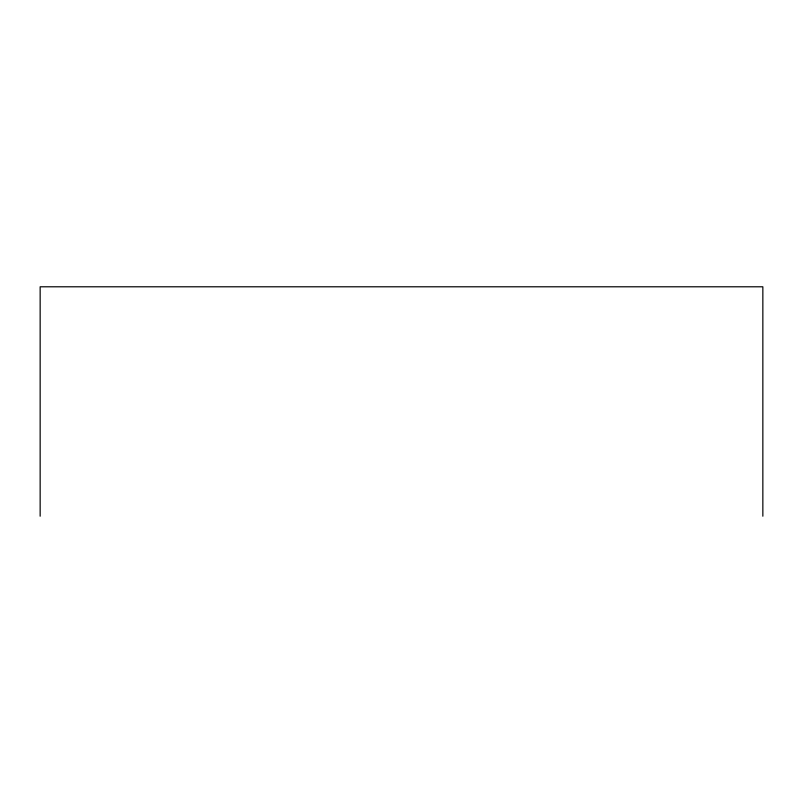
<?xml version="1.0" encoding="UTF-8"?>
<svg xmlns="http://www.w3.org/2000/svg" width="803" height="803" viewBox="0 0 803 803"><rect width="100%" height="100%" fill="white"/><g stroke="black" fill="none" stroke-linecap="round" stroke-linejoin="round"><path stroke-width="1.2" d="M762.85 516.209L762.85 286.791L40.15 286.791L40.15 516.209"/></g></svg>
